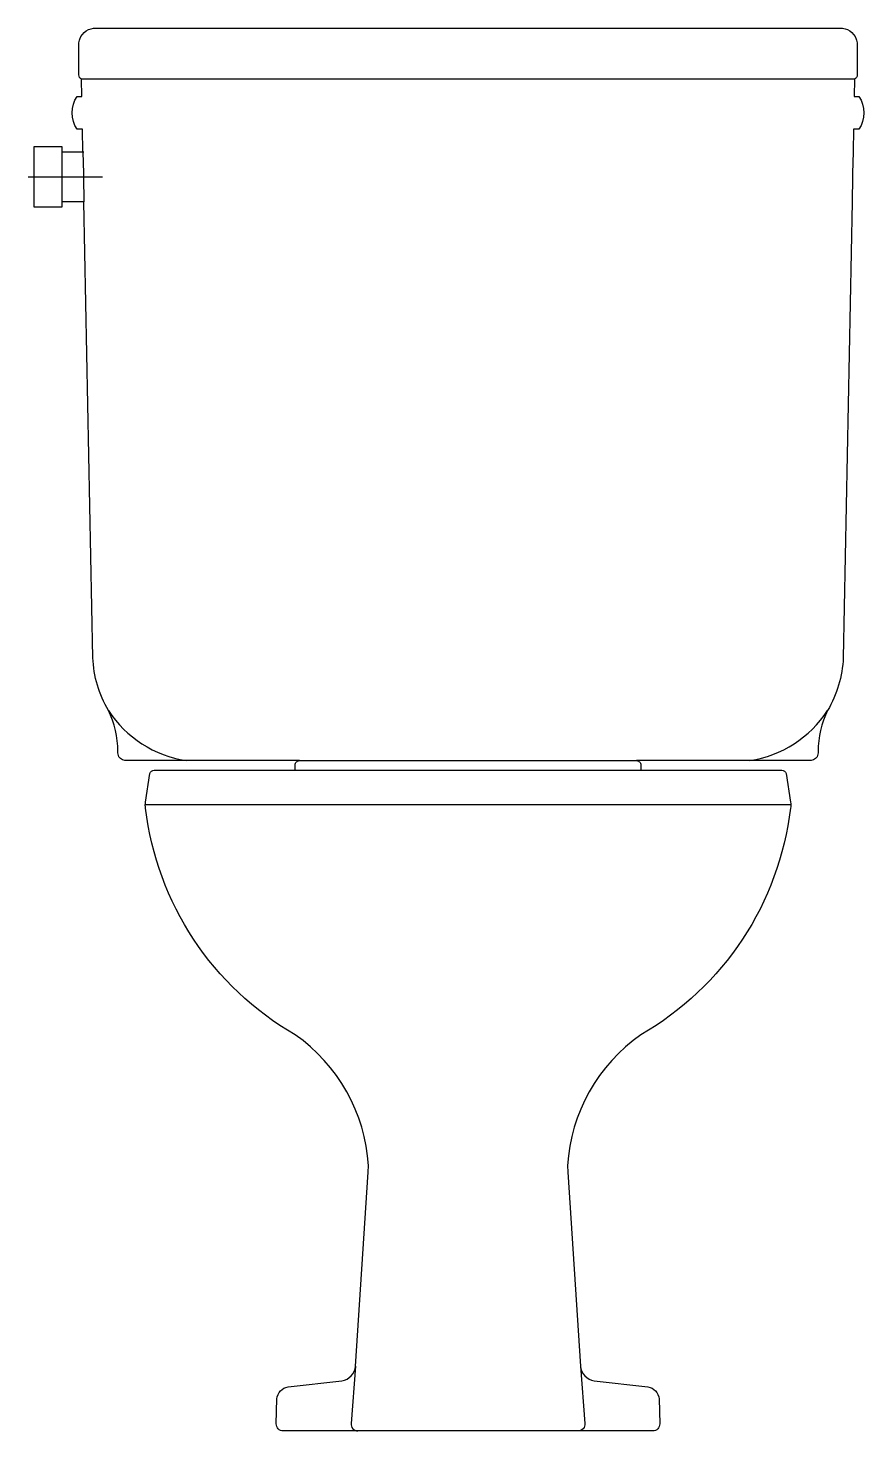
# Model space of a CAD drawing. Header units: millimetres. Extents: x 304.051 to 304.535, y 225.178 to 225.989.
import ezdxf

# ---------------------------------------------------------------- set-up
doc = ezdxf.new("R2010")
doc.units = ezdxf.units.MM

msp = doc.modelspace()

# ---------------------------------------------------------------- linework, layer by layer
msp.add_line((304.05144, 225.90267), (304.09444, 225.90267))
for points in [[(304.08321, 225.91717), (304.08296, 225.93017), (304.0799, 225.93017, -0.315789), (304.0799, 225.94917), (304.08259, 225.94917), (304.0824, 225.95917, -0.369376), (304.0809, 225.96167), (304.0809, 225.97928, -0.124761), (304.08138, 225.98234, -0.316376), (304.0909, 225.98867), (304.3059, 225.98867), (304.5209, 225.98867, -0.316376), (304.53041, 225.98234, -0.124761), (304.5309, 225.97928), (304.5309, 225.96167, -0.369376), (304.5294, 225.95917), (304.5292, 225.94917), (304.5319, 225.94917, -0.315789), (304.5319, 225.93017), (304.52883, 225.93017), (304.52858, 225.91717), (304.52834, 225.90467), (304.5283, 225.90267), (304.52802, 225.88817), (304.5229, 225.62467, -0.121393), (304.5139, 225.59417, 0.111442), (304.50838, 225.57052, -0.132348), (304.50778, 225.56743, -0.278982), (304.5029, 225.56517), (304.4689, 225.56517), (304.4034, 225.56517, -0.414214), (304.4059, 225.56267), (304.4059, 225.55967), (304.4874, 225.55967, -0.350443), (304.4899, 225.55767), (304.4924, 225.54117, -0.084113), (304.4924, 225.53767, -0.236642), (304.4059, 225.40667, 0.22897), (304.36347, 225.33108), (304.36356, 225.32725), (304.3709, 225.21517, 0.350017), (304.3789, 225.20667), (304.4099, 225.20317, -0.3497), (304.4164, 225.19617), (304.41679, 225.18178, -0.42215), (304.41279, 225.17767), (304.3739, 225.17767), (304.36956, 225.17767), (304.3059, 225.17767), (304.24223, 225.17767), (304.2379, 225.17767), (304.19901, 225.17767, -0.42215), (304.19501, 225.18178), (304.1954, 225.19617, -0.3497), (304.2019, 225.20317), (304.2329, 225.20667, 0.350017), (304.2409, 225.21517), (304.24824, 225.32725), (304.24832, 225.33108, 0.22897), (304.2059, 225.40667, -0.236642), (304.1194, 225.53767, -0.084113), (304.1194, 225.54117), (304.1219, 225.55767, -0.350443), (304.1244, 225.55967), (304.2059, 225.55967), (304.2059, 225.56267, -0.414214), (304.2084, 225.56517), (304.1429, 225.56517), (304.1089, 225.56517, -0.278982), (304.10401, 225.56743, -0.132348), (304.10342, 225.57052, 0.111442), (304.0979, 225.59417, -0.121393), (304.0889, 225.62467), (304.08378, 225.88817), (304.0709, 225.88817), (304.0709, 225.88517), (304.0549, 225.88517), (304.0549, 225.90267), (304.0549, 225.92017), (304.0709, 225.92017), (304.0709, 225.91717), (304.08378, 225.91717)], [(304.08321, 225.91717), (304.08346, 225.90467), (304.0835, 225.90267), (304.08378, 225.88817, 0.121393)], [(304.2409, 225.21517), (304.23824, 225.18199, 0.437793), (304.24223, 225.17767)], [(304.3709, 225.21517), (304.37355, 225.18199, -0.437793), (304.36956, 225.17767)]]:
    msp.add_lwpolyline(points, format="xyb")
for points in [[(304.5294, 225.95917), (304.3059, 225.95917), (304.0824, 225.95917)], [(304.0709, 225.91717), (304.0709, 225.90267), (304.0709, 225.88817)], [(304.2084, 225.56517), (304.3059, 225.56517), (304.4034, 225.56517)], [(304.2059, 225.55967), (304.3059, 225.55967), (304.4059, 225.55967)], [(304.49254, 225.53967), (304.3059, 225.53967), (304.11925, 225.53967)]]:
    msp.add_lwpolyline(points)
for centre, start, end in [((304.15293, 225.63015), 213.17803, 261.22291), ((304.45886, 225.63015), 278.77709, 326.82197)]:
    msp.add_arc(centre, 0.06575, start, end)

doc.saveas('drawing.dxf')
